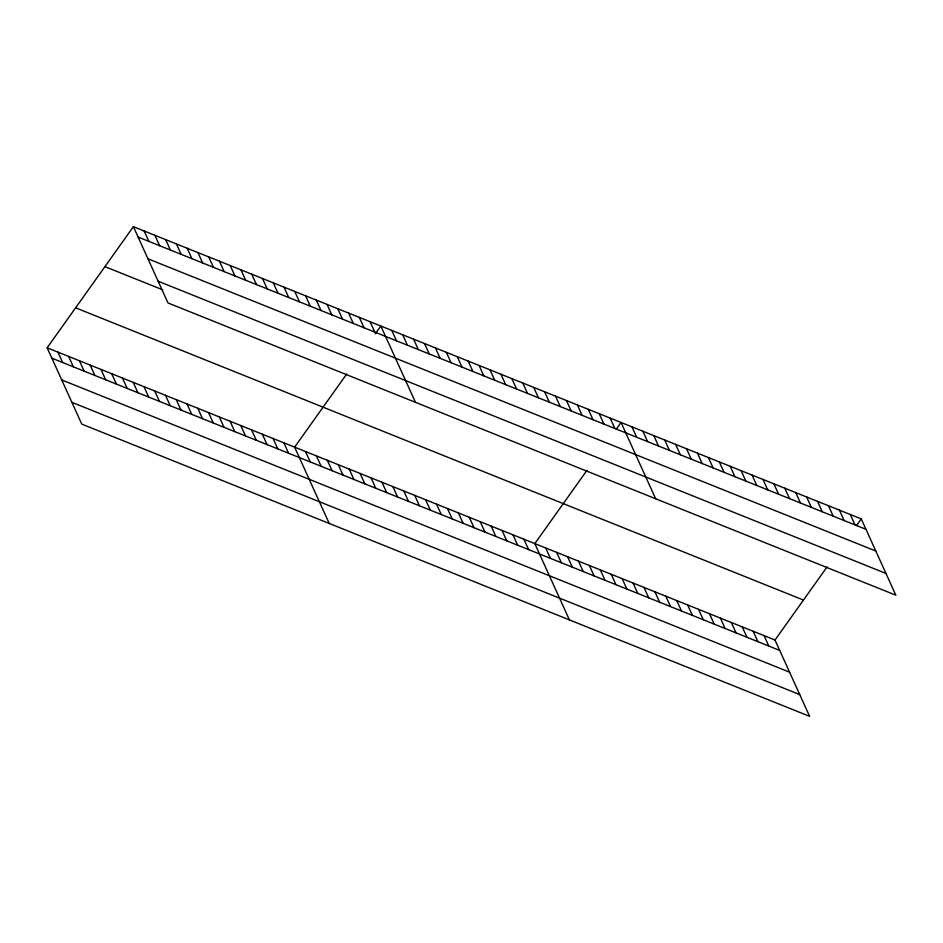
<?xml version="1.0" encoding="UTF-8"?>
<svg xmlns="http://www.w3.org/2000/svg" width="943" height="943" viewBox="0 0 943 943"><rect width="100%" height="100%" fill="white"/><g stroke="black" fill="none" stroke-linecap="round" stroke-linejoin="round"><path stroke-width="1.41" d="M47.15 347.802L775.005 640.038L809.613 716.338L81.758 424.091L47.15 347.802L133.387 226.662L861.242 518.909L895.85 595.198L167.995 302.962L133.387 226.662M346.694 374.006L294.617 447.159L329.225 523.459M375.326 333.798L380.854 326.03L415.462 402.319M586.888 470.451L534.811 543.604L569.419 619.893M616.309 429.124L621.048 422.464L655.656 498.764M775.005 640.038L827.082 566.884M856.492 525.569L861.242 518.909M138.102 237.058L865.957 529.294M147.968 258.806L875.823 551.042M158.129 281.214L885.984 573.45M104.932 266.633L162.762 289.855M75.605 307.819L803.46 600.066M51.865 358.187L779.72 650.434M61.731 379.935L789.586 672.182M71.892 402.343L799.747 694.59M850.327 514.524L855.042 524.921M839.4 510.139L844.115 520.536M828.484 505.754L833.199 516.151M817.569 501.37L822.284 511.766M806.654 496.985L811.369 507.381M795.739 492.6L800.454 502.996M784.812 488.215L789.527 498.611M773.897 483.842L778.612 494.226M762.981 479.457L767.696 489.841M752.066 475.072L756.781 485.468M741.139 470.687L745.854 481.083M730.224 466.302L734.939 476.698M719.309 461.917L724.024 472.313M708.393 457.532L713.108 467.928M697.478 453.147L702.193 463.543M686.551 448.774L691.266 459.158M764.089 635.653L768.804 646.049M675.636 444.389L680.351 454.774M753.174 631.268L757.877 641.664M664.721 440.004L669.436 450.389M742.247 626.883L746.962 637.279M653.805 435.619L658.52 446.015M731.332 622.498L736.047 632.894M642.878 431.234L647.593 441.63M720.417 618.125L725.132 628.51M631.963 426.849L636.678 437.246M709.501 613.74L714.216 624.125M698.574 609.355L703.289 619.751M610.133 418.079L614.848 428.476M687.659 604.97L692.374 615.366M599.218 413.694L603.933 424.091M676.744 600.585L681.459 610.981M588.291 409.321L593.006 419.706M665.829 596.2L670.544 606.597M577.375 404.936L582.09 415.321M654.913 591.815L659.629 602.212M566.46 400.551L571.175 410.936M643.986 587.43L648.701 597.827M555.545 396.166L560.26 406.563M633.071 583.057L637.786 593.442M544.618 391.781L549.333 402.178M622.156 578.672L626.871 589.057M533.703 387.396L538.418 397.793M611.241 574.287L615.956 584.672M522.787 383.011L527.502 393.408M600.314 569.902L605.029 580.299M511.872 378.626L516.587 389.023M589.399 565.517L594.114 575.914M500.957 374.241L505.672 384.638M578.483 561.132L583.198 571.529M490.03 369.868L494.745 380.253M567.568 556.747L572.283 567.144M479.115 365.483L483.83 375.868M556.653 552.362L561.368 562.759M468.2 361.098L472.914 371.495M545.726 547.977L550.441 558.374M457.284 356.713L461.999 367.11M446.369 352.328L451.072 362.725M523.895 539.219L528.61 549.604M435.442 347.943L440.157 358.34M512.98 534.834L517.695 545.219M424.527 343.558L429.242 353.955M502.053 530.449L506.768 540.846M413.612 339.174L418.327 349.57M491.138 526.064L495.853 536.461M402.696 334.789L407.411 345.185M480.223 521.679L484.938 532.076M391.769 330.415L396.484 340.8M469.308 517.294L474.023 527.691M458.392 512.909L463.107 523.306M370.092 321.704L374.807 332.101M447.465 508.525L452.18 518.921M359.342 317.39L364.057 327.775M436.55 504.151L441.265 514.536M348.58 313.064L353.295 323.461M425.635 499.766L430.35 510.151M337.818 308.75L342.533 319.135M414.72 495.381L419.435 505.778M327.056 304.424L331.771 314.821M403.804 490.997L408.508 501.393M316.294 300.11L321.009 310.495M392.877 486.612L397.592 497.008M305.544 295.784L310.259 306.18M381.962 482.227L386.677 492.623M294.782 291.47L299.497 301.854M371.047 477.842L375.762 488.238M284.02 287.143L288.735 297.54M360.132 473.457L364.847 483.853M273.258 282.829L277.973 293.214M349.205 469.072L353.92 479.468M262.496 278.503L267.211 288.9M338.289 464.699L343.004 475.083M251.746 274.189L256.461 284.574M240.984 269.863L245.699 280.26M327.374 460.314L332.089 470.698M230.222 265.549L234.937 275.934M316.459 455.929L321.174 466.325M219.46 261.223L224.175 271.619M305.544 451.544L310.247 461.94M208.698 256.909L213.413 267.293M197.947 252.583L202.662 262.979M283.867 442.845L288.57 453.229M187.186 248.268L191.9 258.653M273.105 438.519L277.82 448.915M176.424 243.942L181.139 254.339M262.343 434.204L267.058 444.589M165.662 239.628L170.377 250.013M251.581 429.878L256.296 440.275M154.9 235.302L159.615 245.699M240.819 425.564L245.534 435.949M144.149 230.988L148.864 241.373M230.068 421.238L234.783 431.635M219.306 416.924L224.021 427.309M208.544 412.598L213.259 422.994M197.782 408.284L202.497 418.668M187.02 403.958L191.735 414.354M176.27 399.643L180.985 410.028M165.508 395.317L170.223 405.714M154.746 391.003L159.461 401.388M143.984 386.677L148.699 397.074M133.222 382.363L137.937 392.748M122.472 378.037L127.187 388.433M111.71 373.723L116.425 384.107M100.948 369.397L105.663 379.793M90.186 365.082L94.901 375.467M79.424 360.756L84.139 371.153M68.674 356.442L73.389 366.827M57.912 352.116L62.627 362.513"/></g></svg>
